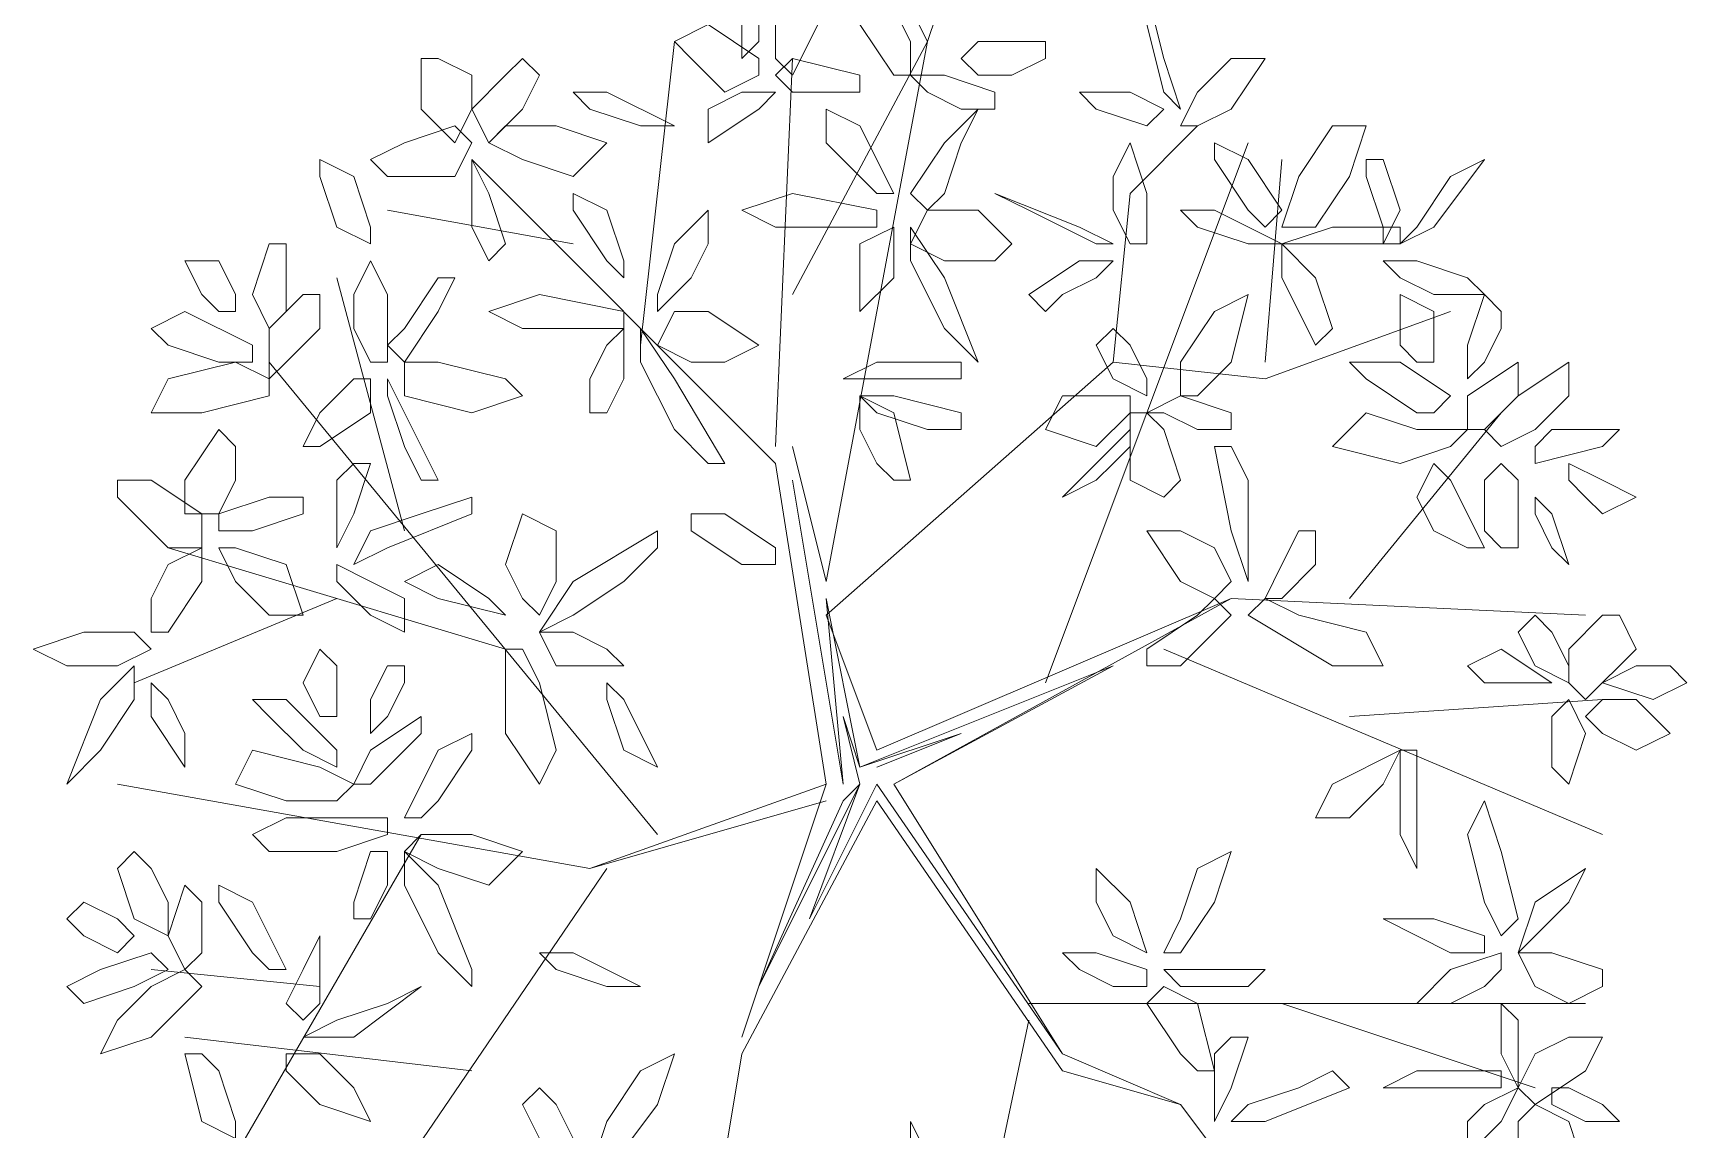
# Model space of a CAD drawing. Header units: millimetres. Extents: x 2529 to 2673, y 1639 to 1859.
# Drawn here: x 2605.495 to 2608.263, y 1703.833 to 1705.668 of the extents above; entities that cross this region are included whole.
import ezdxf

# ---------------------------------------------------------------- set-up
doc = ezdxf.new("R2010")
doc.units = ezdxf.units.MM
doc.layers.add('PDF_0', color=7, linetype='Continuous')

msp = doc.modelspace()

# ---------------------------------------------------------------- linework, layer by layer
at = {"layer": 'PDF_0', "lineweight": 9}
for points in [[(2606.9635, 1705.7107), (2606.9918, 1705.6543), (2607.02, 1705.739), (2607.02, 1705.8237), (2606.9918, 1705.7672)], [(2606.9635, 1705.5978), (2606.9353, 1705.5978), (2606.8788, 1705.6825), (2606.8788, 1705.7955), (2606.9071, 1705.7672), (2606.9635, 1705.6543)], [(2606.6812, 1705.626), (2606.7094, 1705.6543), (2606.7094, 1705.7107), (2606.6812, 1705.7672), (2606.6529, 1705.739), (2606.6812, 1705.6825)], [(2606.7659, 1705.5978), (2606.7376, 1705.626), (2606.7376, 1705.7107), (2606.7659, 1705.739), (2606.8223, 1705.7107), (2606.7941, 1705.6543)], [(2607.3589, 1705.6825), (2607.3871, 1705.5695), (2607.4154, 1705.5413), (2607.3871, 1705.626), (2607.3589, 1705.739), (2607.3307, 1705.739)], [(2606.6529, 1705.5695), (2606.5964, 1705.626), (2606.5682, 1705.6543), (2606.6247, 1705.6825), (2606.7094, 1705.626), (2606.7094, 1705.5978)], [(2607.133, 1705.5978), (2607.0765, 1705.5978), (2607.0483, 1705.626), (2607.0765, 1705.6543), (2607.1895, 1705.6543), (2607.1895, 1705.626)], [(2606.2293, 1705.5978), (2606.2293, 1705.5413), (2606.2011, 1705.4848), (2606.1446, 1705.5413), (2606.1446, 1705.626), (2606.1728, 1705.626)], [(2606.314, 1705.626), (2606.3423, 1705.5978), (2606.314, 1705.5413), (2606.2576, 1705.4848), (2606.2293, 1705.5413), (2606.2858, 1705.5978)], [(2606.8223, 1705.5695), (2606.7659, 1705.5695), (2606.7376, 1705.5978), (2606.7659, 1705.626), (2606.8788, 1705.5978), (2606.8788, 1705.5695)], [(2607.4154, 1705.5131), (2607.4436, 1705.5131), (2607.5001, 1705.5413), (2607.5566, 1705.626), (2607.5001, 1705.626), (2607.4436, 1705.5695)], [(2607.0483, 1705.5413), (2606.9918, 1705.5695), (2606.9635, 1705.5978), (2607.02, 1705.5978), (2607.1047, 1705.5695), (2607.1047, 1705.5413)], [(2606.5117, 1705.5131), (2606.5682, 1705.5131), (2606.4552, 1705.5695), (2606.3988, 1705.5695), (2606.427, 1705.5413)], [(2606.6247, 1705.5413), (2606.6812, 1705.5695), (2606.7376, 1705.5695), (2606.7094, 1705.5413), (2606.6247, 1705.4848), (2606.6247, 1705.5131)], [(2607.2742, 1705.5413), (2607.2459, 1705.5695), (2607.3307, 1705.5695), (2607.3871, 1705.5413), (2607.3589, 1705.5131)], [(2606.8788, 1705.4283), (2606.8223, 1705.4848), (2606.8223, 1705.5413), (2606.8788, 1705.5131), (2606.9353, 1705.4001), (2606.9071, 1705.4001)], [(2607.02, 1705.4001), (2607.0483, 1705.4848), (2607.0765, 1705.5413), (2607.02, 1705.4848), (2606.9635, 1705.4001), (2606.9918, 1705.3719)], [(2606.1164, 1705.4848), (2606.2011, 1705.5131), (2606.2293, 1705.4848), (2606.2011, 1705.4283), (2606.0881, 1705.4283), (2606.0599, 1705.4566)], [(2606.2576, 1705.4848), (2606.2858, 1705.5131), (2606.3705, 1705.5131), (2606.4552, 1705.4848), (2606.3988, 1705.4283), (2606.314, 1705.4566)], [(2607.5848, 1705.3436), (2607.6413, 1705.3436), (2607.6978, 1705.4283), (2607.726, 1705.5131), (2607.6695, 1705.5131), (2607.6131, 1705.4283)], [(2607.3307, 1705.3154), (2607.3589, 1705.3154), (2607.3589, 1705.4001), (2607.3307, 1705.4848), (2607.3024, 1705.4283), (2607.3024, 1705.3719)], [(2607.5283, 1705.3719), (2607.4719, 1705.4566), (2607.4719, 1705.4848), (2607.5283, 1705.4566), (2607.5848, 1705.3719), (2607.5566, 1705.3436)], [(2606.0034, 1705.3436), (2605.9752, 1705.4283), (2605.9752, 1705.4566), (2606.0316, 1705.4283), (2606.0599, 1705.3436), (2606.0599, 1705.3154)], [(2606.2293, 1705.3436), (2606.2293, 1705.4283), (2606.2293, 1705.4566), (2606.2576, 1705.4001), (2606.2858, 1705.3154), (2606.2576, 1705.2871)], [(2607.726, 1705.4283), (2607.7543, 1705.3436), (2607.7543, 1705.3154), (2607.7825, 1705.3719), (2607.7543, 1705.4566), (2607.726, 1705.4566)], [(2607.8672, 1705.4283), (2607.9237, 1705.4566), (2607.839, 1705.3436), (2607.7825, 1705.3154), (2607.8107, 1705.3436)], [(2606.4552, 1705.2871), (2606.3988, 1705.3719), (2606.3988, 1705.4001), (2606.4552, 1705.3719), (2606.4835, 1705.2871), (2606.4835, 1705.2589)], [(2606.8506, 1705.3436), (2606.7376, 1705.3436), (2606.6812, 1705.3719), (2606.7659, 1705.4001), (2606.9071, 1705.3719), (2606.9071, 1705.3436)], [(2607.1612, 1705.3719), (2607.1047, 1705.4001), (2607.2459, 1705.3436), (2607.3024, 1705.3154), (2607.2742, 1705.3154)], [(2606.5964, 1705.2589), (2606.6247, 1705.3154), (2606.6247, 1705.3719), (2606.5682, 1705.3154), (2606.54, 1705.2307), (2606.54, 1705.2024)], [(2606.9635, 1705.3154), (2606.9918, 1705.3719), (2607.0765, 1705.3719), (2607.133, 1705.3154), (2607.1047, 1705.2871), (2607.02, 1705.2871)], [(2607.5283, 1705.3154), (2607.4436, 1705.3436), (2607.4154, 1705.3719), (2607.4719, 1705.3719), (2607.5848, 1705.3154), (2607.5566, 1705.3154)], [(2606.8788, 1705.2024), (2606.9353, 1705.2589), (2606.9353, 1705.3436), (2606.8788, 1705.3154), (2606.8788, 1705.2589)], [(2607.02, 1705.1742), (2607.0765, 1705.1177), (2607.02, 1705.2589), (2606.9635, 1705.3436), (2606.9635, 1705.2871)], [(2607.726, 1705.3154), (2607.6413, 1705.3154), (2607.5848, 1705.3154), (2607.6695, 1705.3436), (2607.7825, 1705.3436), (2607.7825, 1705.3154)], [(2605.9187, 1705.2871), (2605.9187, 1705.2024), (2605.8904, 1705.1742), (2605.8622, 1705.2307), (2605.8904, 1705.3154), (2605.9187, 1705.3154)], [(2607.6131, 1705.2024), (2607.5848, 1705.2589), (2607.5848, 1705.3154), (2607.6413, 1705.2589), (2607.6695, 1705.1742), (2607.6413, 1705.1459)], [(2605.834, 1705.2024), (2605.8057, 1705.2024), (2605.7775, 1705.2307), (2605.7492, 1705.2871), (2605.8057, 1705.2871), (2605.834, 1705.2307)], [(2606.0316, 1705.1742), (2606.0316, 1705.2307), (2606.0599, 1705.2871), (2606.0881, 1705.2307), (2606.0881, 1705.1177), (2606.0599, 1705.1177)], [(2607.2177, 1705.2307), (2607.2742, 1705.2589), (2607.3024, 1705.2871), (2607.2459, 1705.2871), (2607.1612, 1705.2307), (2607.1895, 1705.2024)], [(2607.7543, 1705.2871), (2607.7825, 1705.2589), (2607.839, 1705.2307), (2607.9237, 1705.2307), (2607.8955, 1705.2589), (2607.8107, 1705.2871)], [(2606.1164, 1705.1742), (2606.1728, 1705.2589), (2606.2011, 1705.2589), (2606.1728, 1705.2024), (2606.1164, 1705.1177), (2606.0881, 1705.1459)], [(2605.9752, 1705.1742), (2605.9187, 1705.1177), (2605.8904, 1705.0895), (2605.8904, 1705.1742), (2605.9469, 1705.2307), (2605.9752, 1705.2307)], [(2606.427, 1705.1742), (2606.314, 1705.1742), (2606.2576, 1705.2024), (2606.3423, 1705.2307), (2606.4835, 1705.2024), (2606.4835, 1705.1742)], [(2607.4154, 1705.0612), (2607.4436, 1705.0612), (2607.5001, 1705.1177), (2607.5283, 1705.2307), (2607.4719, 1705.2024), (2607.4154, 1705.1177)], [(2607.839, 1705.1177), (2607.8107, 1705.1177), (2607.7825, 1705.1459), (2607.7825, 1705.2307), (2607.839, 1705.2024), (2607.839, 1705.1459)], [(2607.9519, 1705.1742), (2607.9237, 1705.1177), (2607.8955, 1705.0895), (2607.8955, 1705.1459), (2607.9237, 1705.2307), (2607.9519, 1705.2024)], [(2605.8057, 1705.1177), (2605.721, 1705.1459), (2605.6928, 1705.1742), (2605.7492, 1705.2024), (2605.8622, 1705.1459), (2605.8622, 1705.1177)], [(2606.54, 1705.1459), (2606.5682, 1705.2024), (2606.6247, 1705.2024), (2606.7094, 1705.1459), (2606.6529, 1705.1177), (2606.5964, 1705.1177)], [(2606.427, 1705.033), (2606.4552, 1705.033), (2606.4835, 1705.0895), (2606.4835, 1705.1742), (2606.4552, 1705.1459), (2606.427, 1705.0895)], [(2606.5682, 1705.0048), (2606.5117, 1705.1177), (2606.5117, 1705.1742), (2606.5682, 1705.0895), (2606.6529, 1704.9483), (2606.6247, 1704.9483)], [(2607.3307, 1705.1459), (2607.3589, 1705.0895), (2607.3589, 1705.0612), (2607.3024, 1705.0895), (2607.2742, 1705.1459), (2607.3024, 1705.1742)], [(2605.8904, 1705.0895), (2605.8904, 1705.0612), (2605.7775, 1705.033), (2605.6928, 1705.033), (2605.721, 1705.0895), (2605.834, 1705.1177)], [(2606.1164, 1705.1177), (2606.1164, 1705.0612), (2606.2293, 1705.033), (2606.314, 1705.0612), (2606.2858, 1705.0895), (2606.1728, 1705.1177)], [(2606.9918, 1705.0895), (2606.8788, 1705.0895), (2606.8506, 1705.0895), (2606.9071, 1705.1177), (2607.0483, 1705.1177), (2607.0483, 1705.0895)], [(2607.8107, 1705.033), (2607.726, 1705.0895), (2607.6978, 1705.1177), (2607.7825, 1705.1177), (2607.8672, 1705.0612), (2607.839, 1705.033)], [(2607.9802, 1705.0612), (2607.9802, 1705.1177), (2607.8955, 1705.0612), (2607.8955, 1705.0048), (2607.9237, 1705.0048)], [(2607.9519, 1704.9765), (2607.9237, 1705.0048), (2607.9802, 1705.0612), (2608.0649, 1705.1177), (2608.0649, 1705.0612), (2608.0084, 1705.0048)], [(2605.9752, 1705.033), (2606.0316, 1705.0895), (2606.0599, 1705.0895), (2606.0599, 1705.033), (2605.9752, 1704.9765), (2605.9469, 1704.9765)], [(2606.1164, 1704.9765), (2606.0881, 1705.0612), (2606.0881, 1705.0895), (2606.1164, 1705.033), (2606.1728, 1704.92), (2606.1446, 1704.92)], [(2606.9918, 1705.0048), (2606.9071, 1705.033), (2606.8788, 1705.0612), (2606.9353, 1705.0612), (2607.0483, 1705.033), (2607.0483, 1705.0048)], [(2606.9071, 1704.9483), (2606.8788, 1705.0048), (2606.8788, 1705.0612), (2606.9353, 1705.033), (2606.9635, 1704.92), (2606.9353, 1704.92)], [(2607.3307, 1705.0612), (2607.3307, 1705.033), (2607.2742, 1704.9765), (2607.1895, 1705.0048), (2607.2177, 1705.0612), (2607.2742, 1705.0612)], [(2607.4436, 1705.0048), (2607.3871, 1705.033), (2607.3589, 1705.033), (2607.4154, 1705.0612), (2607.5001, 1705.033), (2607.5001, 1705.0048)], [(2607.3871, 1705.0048), (2607.4154, 1704.92), (2607.3871, 1704.8918), (2607.3307, 1704.92), (2607.3307, 1705.033), (2607.3589, 1705.033)], [(2607.8955, 1705.0048), (2607.8672, 1704.9765), (2607.7825, 1704.9483), (2607.6695, 1704.9765), (2607.726, 1705.033), (2607.8107, 1705.0048)], [(2605.834, 1704.92), (2605.8057, 1704.8636), (2605.7492, 1704.8636), (2605.7492, 1704.92), (2605.8057, 1705.0048), (2605.834, 1704.9765)], [(2607.3307, 1704.9765), (2607.3307, 1705.0048), (2607.2742, 1704.9483), (2607.2177, 1704.8918), (2607.2742, 1704.92), (2607.3024, 1704.9483)], [(2608.0367, 1705.0048), (2608.1214, 1705.0048), (2608.1496, 1705.0048), (2608.1214, 1704.9765), (2608.0084, 1704.9483), (2608.0084, 1704.9765)], [(2607.5283, 1704.92), (2607.5283, 1704.8071), (2607.5283, 1704.7506), (2607.5001, 1704.8353), (2607.4719, 1704.9765), (2607.5001, 1704.9765)], [(2606.0034, 1704.92), (2606.0034, 1704.8636), (2606.0034, 1704.8071), (2606.0316, 1704.8636), (2606.0599, 1704.9483), (2606.0316, 1704.9483)], [(2607.839, 1704.8353), (2607.8107, 1704.8918), (2607.839, 1704.9483), (2607.8672, 1704.92), (2607.9237, 1704.8071), (2607.8955, 1704.8071)], [(2607.9237, 1704.8353), (2607.9237, 1704.92), (2607.9519, 1704.9483), (2607.9802, 1704.92), (2607.9802, 1704.8071), (2607.9519, 1704.8071)], [(2608.0649, 1704.92), (2608.0649, 1704.9483), (2608.1214, 1704.92), (2608.1779, 1704.8918), (2608.1214, 1704.8636), (2608.0931, 1704.8918)], [(2605.6928, 1704.92), (2605.7775, 1704.8636), (2605.7775, 1704.8071), (2605.721, 1704.8071), (2605.6363, 1704.8918), (2605.6363, 1704.92)], [(2605.9469, 1704.8918), (2605.9469, 1704.8636), (2605.8622, 1704.8353), (2605.8057, 1704.8353), (2605.8057, 1704.8636), (2605.8904, 1704.8918)], [(2606.1446, 1704.8636), (2606.0599, 1704.8353), (2606.0316, 1704.7788), (2606.0881, 1704.8071), (2606.2293, 1704.8636), (2606.2293, 1704.8918)], [(2608.0367, 1704.8071), (2608.0649, 1704.7788), (2608.0367, 1704.8636), (2608.0084, 1704.8918), (2608.0084, 1704.8636)], [(2606.3423, 1704.6941), (2606.314, 1704.7224), (2606.2858, 1704.7788), (2606.314, 1704.8636), (2606.3705, 1704.8353), (2606.3705, 1704.7506)], [(2606.6812, 1704.7788), (2606.5964, 1704.8353), (2606.5964, 1704.8636), (2606.6529, 1704.8636), (2606.7376, 1704.8071), (2606.7376, 1704.7788)], [(2606.4835, 1704.7506), (2606.3988, 1704.6941), (2606.3423, 1704.6659), (2606.3988, 1704.7506), (2606.54, 1704.8353), (2606.54, 1704.8071)], [(2607.5001, 1704.7506), (2607.4719, 1704.7224), (2607.4154, 1704.7506), (2607.3589, 1704.8353), (2607.4154, 1704.8353), (2607.4719, 1704.8071)], [(2607.6413, 1704.8353), (2607.6131, 1704.8353), (2607.5848, 1704.7788), (2607.5566, 1704.7224), (2607.5848, 1704.7224), (2607.6413, 1704.7788)], [(2605.6928, 1704.7224), (2605.721, 1704.7788), (2605.7775, 1704.8071), (2605.7775, 1704.7506), (2605.721, 1704.6659), (2605.6928, 1704.6659)], [(2605.8057, 1704.8071), (2605.834, 1704.8071), (2605.9187, 1704.7788), (2605.9469, 1704.6941), (2605.8904, 1704.6941), (2605.834, 1704.7506)], [(2606.0034, 1704.7788), (2606.0034, 1704.7506), (2606.0599, 1704.6941), (2606.1164, 1704.6659), (2606.1164, 1704.7224), (2606.0599, 1704.7506)], [(2606.2576, 1704.7224), (2606.2858, 1704.6941), (2606.1728, 1704.7224), (2606.1164, 1704.7506), (2606.1728, 1704.7788)], [(2607.4436, 1704.6941), (2607.3589, 1704.6376), (2607.3589, 1704.6094), (2607.4154, 1704.6094), (2607.5001, 1704.6941), (2607.4719, 1704.7224)], [(2607.6131, 1704.6941), (2607.726, 1704.6659), (2607.7543, 1704.6094), (2607.6695, 1704.6094), (2607.5283, 1704.6941), (2607.5566, 1704.7224)], [(2608.0367, 1704.6659), (2608.0649, 1704.6094), (2608.0649, 1704.5812), (2608.0084, 1704.6094), (2607.9802, 1704.6659), (2608.0084, 1704.6941)], [(2608.0649, 1704.6376), (2608.1214, 1704.6941), (2608.1496, 1704.6941), (2608.1779, 1704.6376), (2608.0931, 1704.5529), (2608.0649, 1704.5812)], [(2605.6928, 1704.6376), (2605.6645, 1704.6659), (2605.5798, 1704.6659), (2605.4951, 1704.6376), (2605.5516, 1704.6094), (2605.6363, 1704.6094)], [(2606.4835, 1704.6094), (2606.4552, 1704.6376), (2606.3988, 1704.6659), (2606.3423, 1704.6659), (2606.3705, 1704.6094), (2606.427, 1704.6094)], [(2606.0034, 1704.5247), (2605.9752, 1704.5247), (2605.9469, 1704.5812), (2605.9752, 1704.6376), (2606.0034, 1704.6094), (2606.0034, 1704.5812)], [(2606.3423, 1704.5812), (2606.3705, 1704.4682), (2606.3423, 1704.4117), (2606.2858, 1704.4964), (2606.2858, 1704.6376), (2606.314, 1704.6376)], [(2607.9802, 1704.5812), (2608.0367, 1704.5812), (2607.9519, 1704.6376), (2607.8955, 1704.6094), (2607.9237, 1704.5812)], [(2605.608, 1704.4682), (2605.5516, 1704.4117), (2605.608, 1704.5529), (2605.6645, 1704.6094), (2605.6645, 1704.5529)], [(2606.1164, 1704.5812), (2606.0881, 1704.5247), (2606.0599, 1704.4964), (2606.0599, 1704.5529), (2606.0881, 1704.6094), (2606.1164, 1704.6094)], [(2608.1214, 1704.5812), (2608.2061, 1704.5529), (2608.2626, 1704.5812), (2608.2343, 1704.6094), (2608.1779, 1704.6094)], [(2605.7492, 1704.4964), (2605.721, 1704.5529), (2605.6928, 1704.5812), (2605.6928, 1704.5247), (2605.7492, 1704.44), (2605.7492, 1704.4682)], [(2606.4835, 1704.4682), (2606.54, 1704.44), (2606.4835, 1704.5529), (2606.4552, 1704.5812), (2606.4552, 1704.5529)], [(2605.9469, 1704.4682), (2605.8904, 1704.5247), (2605.8622, 1704.5529), (2605.9187, 1704.5529), (2606.0034, 1704.4682), (2606.0034, 1704.44)], [(2608.0367, 1704.4682), (2608.0367, 1704.5247), (2608.0649, 1704.5529), (2608.0931, 1704.4964), (2608.0649, 1704.4117), (2608.0367, 1704.44)], [(2608.0931, 1704.5247), (2608.1214, 1704.5529), (2608.1779, 1704.5529), (2608.2343, 1704.4964), (2608.1779, 1704.4682), (2608.1214, 1704.4964)], [(2606.1164, 1704.4682), (2606.0599, 1704.4117), (2606.0316, 1704.4117), (2606.0599, 1704.4682), (2606.1446, 1704.5247), (2606.1446, 1704.4964)], [(2606.1728, 1704.3835), (2606.2293, 1704.4682), (2606.2293, 1704.4964), (2606.1728, 1704.4682), (2606.1164, 1704.3552), (2606.1446, 1704.3552)], [(2606.0316, 1704.4117), (2606.0034, 1704.3835), (2605.9187, 1704.3835), (2605.834, 1704.4117), (2605.8622, 1704.4682), (2605.9752, 1704.44)], [(2607.7543, 1704.4117), (2607.7825, 1704.4682), (2607.6695, 1704.4117), (2607.6413, 1704.3552), (2607.6978, 1704.3552)], [(2607.8107, 1704.4117), (2607.8107, 1704.327), (2607.8107, 1704.2705), (2607.7825, 1704.327), (2607.7825, 1704.4682), (2607.8107, 1704.4682)], [(2607.9519, 1704.1576), (2607.9802, 1704.1858), (2607.9519, 1704.2988), (2607.9237, 1704.3835), (2607.8955, 1704.327), (2607.9237, 1704.214)], [(2606.0034, 1704.2988), (2605.8904, 1704.2988), (2605.8622, 1704.327), (2605.9187, 1704.3552), (2606.0881, 1704.3552), (2606.0881, 1704.327)], [(2606.1164, 1704.2988), (2606.1446, 1704.327), (2606.2293, 1704.327), (2606.314, 1704.2988), (2606.2576, 1704.2423), (2606.1728, 1704.2705)], [(2605.6928, 1704.2705), (2605.721, 1704.214), (2605.721, 1704.1576), (2605.6645, 1704.1858), (2605.6363, 1704.2705), (2605.6645, 1704.2988)], [(2606.0316, 1704.1858), (2606.0599, 1704.1858), (2606.0881, 1704.2423), (2606.0881, 1704.2988), (2606.0599, 1704.2988), (2606.0316, 1704.214)], [(2606.1728, 1704.1293), (2606.1164, 1704.2423), (2606.1164, 1704.2988), (2606.1728, 1704.2423), (2606.2293, 1704.1011), (2606.2293, 1704.0728)], [(2607.3871, 1704.1293), (2607.4154, 1704.1293), (2607.4719, 1704.214), (2607.5001, 1704.2988), (2607.4436, 1704.2705), (2607.4154, 1704.1858)], [(2607.3024, 1704.1576), (2607.3589, 1704.1293), (2607.3307, 1704.214), (2607.2742, 1704.2705), (2607.2742, 1704.214)], [(2608.0649, 1704.214), (2608.0931, 1704.2705), (2608.0084, 1704.214), (2607.9802, 1704.1293), (2608.0084, 1704.1576)], [(2605.7775, 1704.214), (2605.7492, 1704.2423), (2605.721, 1704.1576), (2605.7492, 1704.1011), (2605.7775, 1704.1293)], [(2605.8622, 1704.1293), (2605.8057, 1704.214), (2605.8057, 1704.2423), (2605.8622, 1704.214), (2605.9187, 1704.1011), (2605.8904, 1704.1011)], [(2605.6645, 1704.1576), (2605.6363, 1704.1293), (2605.5798, 1704.1576), (2605.5516, 1704.1858), (2605.5798, 1704.214), (2605.6363, 1704.1858)], [(2607.8672, 1704.1293), (2607.8107, 1704.1576), (2607.7543, 1704.1858), (2607.839, 1704.1858), (2607.9237, 1704.1576), (2607.9237, 1704.1293)], [(2605.9469, 1704.1011), (2605.9752, 1704.1576), (2605.9752, 1704.0446), (2605.9469, 1704.0164), (2605.9187, 1704.0446)], [(2605.6645, 1704.0728), (2605.5798, 1704.0446), (2605.5516, 1704.0728), (2605.608, 1704.1011), (2605.6928, 1704.1293), (2605.721, 1704.1011)], [(2606.4552, 1704.0728), (2606.5117, 1704.0728), (2606.3988, 1704.1293), (2606.3423, 1704.1293), (2606.3705, 1704.1011)], [(2607.3024, 1704.0728), (2607.2459, 1704.1011), (2607.2177, 1704.1293), (2607.2742, 1704.1293), (2607.3589, 1704.1011), (2607.3589, 1704.0728)], [(2607.9237, 1704.0728), (2607.8672, 1704.0446), (2607.8107, 1704.0446), (2607.8672, 1704.1011), (2607.9519, 1704.1293), (2607.9519, 1704.1011)], [(2608.0649, 1704.0446), (2608.0084, 1704.0728), (2607.9802, 1704.1293), (2608.0367, 1704.1293), (2608.1214, 1704.1011), (2608.1214, 1704.0728)], [(2605.7492, 1704.1011), (2605.7775, 1704.0728), (2605.6928, 1703.9881), (2605.608, 1703.9599), (2605.6363, 1704.0164), (2605.6928, 1704.0728)], [(2607.5283, 1704.0728), (2607.5566, 1704.1011), (2607.4436, 1704.1011), (2607.3871, 1704.1011), (2607.4154, 1704.0728)], [(2606.0881, 1704.0446), (2606.1446, 1704.0728), (2606.0316, 1703.9881), (2605.9469, 1703.9881), (2606.0034, 1704.0164)], [(2607.4154, 1703.9599), (2607.3589, 1704.0446), (2607.3871, 1704.0728), (2607.4436, 1704.0446), (2607.4719, 1703.9316), (2607.4436, 1703.9316)], [(2607.9802, 1704.0164), (2607.9519, 1704.0446), (2607.9519, 1703.9599), (2607.9802, 1703.9034), (2607.9802, 1703.9316)], [(2607.4719, 1703.9599), (2607.4719, 1703.9034), (2607.4719, 1703.8469), (2607.5001, 1703.9034), (2607.5283, 1703.9881), (2607.5001, 1703.9881)], [(2608.0084, 1703.9599), (2608.0649, 1703.9881), (2608.1214, 1703.9881), (2608.0931, 1703.9316), (2608.0084, 1703.8752), (2607.9802, 1703.9034)], [(2605.8057, 1703.9316), (2605.834, 1703.8469), (2605.834, 1703.8187), (2605.7775, 1703.8469), (2605.7492, 1703.9599), (2605.7775, 1703.9599)], [(2605.9187, 1703.9599), (2605.9187, 1703.9316), (2605.9752, 1703.8752), (2606.0599, 1703.8469), (2606.0316, 1703.9034), (2605.9752, 1703.9599)], [(2606.4552, 1703.8469), (2606.5117, 1703.9316), (2606.5682, 1703.9599), (2606.54, 1703.8752), (2606.4552, 1703.7622), (2606.427, 1703.7622)], [(2607.6131, 1703.9034), (2607.5283, 1703.8752), (2607.5001, 1703.8469), (2607.5566, 1703.8469), (2607.6978, 1703.9034), (2607.6695, 1703.9316)], [(2607.8955, 1703.9034), (2607.8107, 1703.9034), (2607.7543, 1703.9034), (2607.8107, 1703.9316), (2607.9519, 1703.9316), (2607.9519, 1703.9034)], [(2606.3423, 1703.9034), (2606.314, 1703.8752), (2606.3423, 1703.8187), (2606.3988, 1703.7622), (2606.3988, 1703.8187), (2606.3705, 1703.8752)], [(2607.8955, 1703.8469), (2607.8955, 1703.7904), (2607.9519, 1703.8469), (2607.9802, 1703.9034), (2607.9237, 1703.8752)], [(2608.0367, 1703.9034), (2608.0367, 1703.8752), (2608.0931, 1703.8469), (2608.1496, 1703.8469), (2608.1214, 1703.8752), (2608.0649, 1703.9034)], [(2607.9802, 1703.8469), (2608.0084, 1703.8752), (2608.0649, 1703.8469), (2608.0931, 1703.7622), (2608.0084, 1703.7622), (2607.9802, 1703.8187)], [(2606.9635, 1703.7904), (2606.9635, 1703.8469), (2607.02, 1703.734), (2607.02, 1703.6492), (2607.02, 1703.7057)]]:
    msp.add_lwpolyline(points, close=True, dxfattribs=at)
for points in [[(2606.5117, 1705.1459), (2606.5682, 1705.6543)], [(2606.7659, 1705.2307), (2606.9918, 1705.6543), (2606.8223, 1704.7506), (2606.7659, 1704.9765)], [(2606.7376, 1704.9765), (2606.7659, 1705.626)], [(2607.4436, 1705.5131), (2607.3307, 1705.4001), (2607.3024, 1705.1177), (2607.5566, 1705.0895), (2607.8672, 1705.2024)], [(2607.1895, 1704.5812), (2607.5283, 1705.4848)], [(2606.6812, 1703.9881), (2606.8223, 1704.4117), (2606.7376, 1704.9483), (2606.2293, 1705.4566)], [(2607.5566, 1705.1177), (2607.5848, 1705.4566)], [(2606.3988, 1705.3154), (2606.0881, 1705.3719)], [(2606.1164, 1704.8353), (2606.0034, 1705.2589)], [(2606.54, 1704.327), (2605.8904, 1705.1177)], [(2606.7659, 1704.92), (2606.8506, 1704.4117), (2606.8223, 1704.7224), (2606.8788, 1704.44), (2607.3024, 1704.6094), (2606.9353, 1704.4117), (2607.5001, 1704.7224), (2606.9071, 1704.4682), (2606.8223, 1704.6941), (2607.3024, 1705.1177)], [(2607.6978, 1704.7224), (2607.9519, 1705.033)], [(2606.2858, 1704.6376), (2605.721, 1704.8071)], [(2606.0034, 1704.7224), (2605.6645, 1704.5812)], [(2607.5001, 1704.7224), (2608.0931, 1704.6941)], [(2607.3871, 1704.6376), (2608.1214, 1704.327)], [(2607.6978, 1704.5247), (2608.1214, 1704.5529)], [(2606.9071, 1704.44), (2607.0483, 1704.4964), (2606.8788, 1704.44), (2606.8506, 1704.5247), (2606.8788, 1704.4117), (2606.8506, 1704.3835), (2606.7094, 1704.0728), (2606.8788, 1704.4117), (2606.7941, 1704.1858), (2606.9071, 1704.4117), (2607.2177, 1703.9599), (2606.9353, 1704.4117), (2607.2177, 1703.9599), (2607.4154, 1703.8752)], [(2606.427, 1704.2705), (2605.6363, 1704.4117)], [(2606.8223, 1704.3835), (2606.427, 1704.2705), (2606.8223, 1704.4117)], [(2607.8107, 1703.5645), (2607.5848, 1703.6492), (2607.4154, 1703.8752), (2607.2177, 1703.9316), (2606.9071, 1704.3835), (2606.6812, 1703.9599), (2606.6247, 1703.621), (2607.0483, 1703.1692)], [(2606.1446, 1704.327), (2605.834, 1703.7904)], [(2606.4552, 1704.2705), (2605.9752, 1703.5645)], [(2605.9752, 1704.0728), (2605.6928, 1704.1011)], [(2607.1612, 1704.0446), (2608.0931, 1704.0446)], [(2607.5848, 1704.0446), (2608.0084, 1703.9034)], [(2607.1612, 1704.0164), (2607.0483, 1703.4798), (2606.8788, 1703.1692)], [(2606.2293, 1703.9316), (2605.7492, 1703.9881)]]:
    msp.add_lwpolyline(points, dxfattribs=at)

doc.saveas('drawing.dxf')
